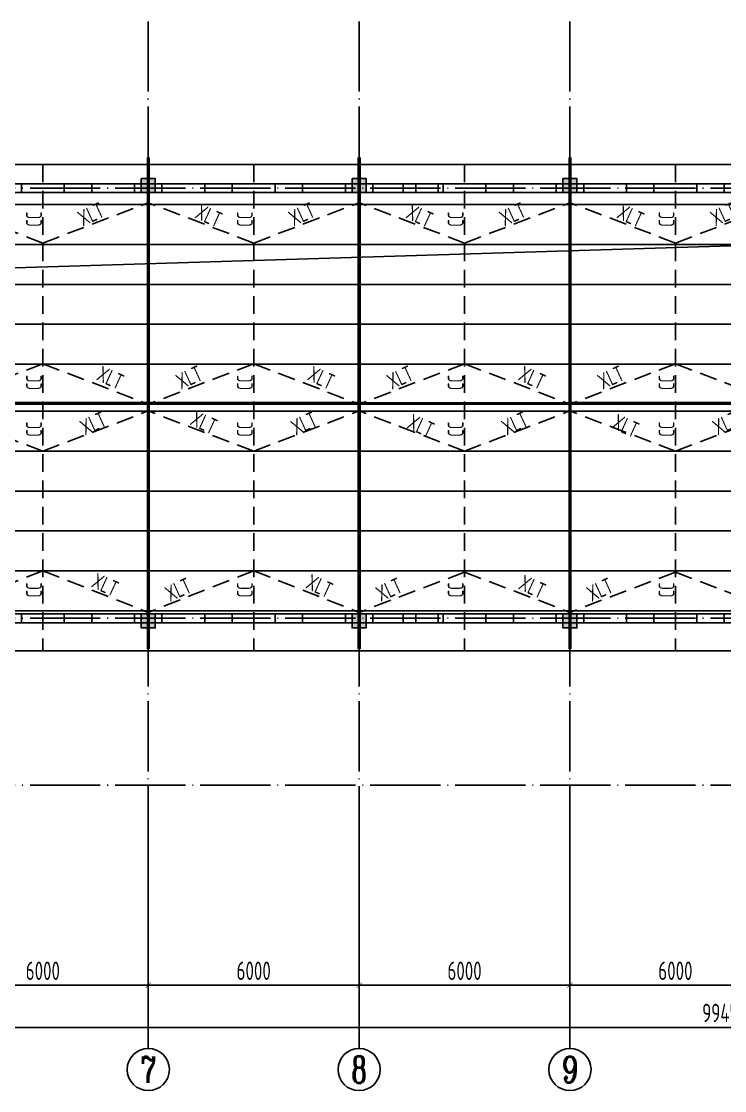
# Model space of a CAD drawing. Extents: x -159214 to 158333, y 7819 to 689505.
# Drawn here: x -120799 to -100789, y 282470 to 312920 of the extents above; entities that cross this region are included whole.
import ezdxf
from ezdxf.enums import TextEntityAlignment as Align

# ---------------------------------------------------------------- set-up
doc = ezdxf.new("R2010")
doc.units = 0
doc.header["$LTSCALE"] = 1000
doc.header["$PDMODE"] = 3
doc.linetypes.add('DASHED', pattern=[0.75, 0.5, -0.25])
doc.linetypes.add('DOTE', pattern=[2.42, 2, -0.2, 0.02, -0.2])
doc.layers.get('0').update_dxf_attribs({"linetype": 'CONTINUOUS'})
doc.layers.get('Defpoints').update_dxf_attribs({"linetype": 'CONTINUOUS'})
for name, color, linetype in [('d-一层结构平面', 4, 'CONTINUOUS'), ('d-檩条布置', 7, 'CONTINUOUS'), ('d-轴线', 7, 'CONTINUOUS'), ('邓-AXIS', 1, 'DOTE'), ('邓-AXIS_DIM', 3, 'CONTINUOUS'), ('邓-AXIS_NUM', 7, 'CONTINUOUS'), ('邓-BEAM_BR', 4, 'DASHED'), ('邓-COLU', 7, 'CONTINUOUS'), ('邓-COLU_HATCH', 8, 'CONTINUOUS'), ('邓-DIM', 3, 'CONTINUOUS'), ('邓-STPM_RBEAM_THICK', 3, 'CONTINUOUS'), ('邓-STPM_SBEAM_THICK', 2, 'CONTINUOUS'), ('邓-STWM_PL_THIN', 2, 'CONTINUOUS'), ('邓-STWM_XLT_TNDSH', 6, 'DASHED'), ('邓-STWM_ZLT_TNDSH', 6, 'DASHED'), ('邓-TEXT', 7, 'CONTINUOUS'), ('邓-WALL_BR', 2, 'CONTINUOUS')]:
    doc.layers.add(name, color=color, linetype=linetype)
doc.styles.add('TSSD_Axis', font='complex.shx', dxfattribs={"width": 0.7, "bigfont": 'hztxt.shx'})
doc.styles.add('TSSD_Dimension', font='tssdeng.shx', dxfattribs={"width": 0.7, "bigfont": 'Hztxt.shx'})
doc.styles.add('TSSD_Label', font='tssdeng.shx', dxfattribs={"width": 0.7, "bigfont": 'Hztxt.shx'})
doc.dimstyles.new('TSSD_150_150', dxfattribs={"dimtxt": 525, "dimasz": 150, "dimexe": 150, "dimexo": 375, "dimgap": 150, "dimtad": 1, "dimdec": 0, "dimzin": 0, "dimdsep": 46, "dimtxsty": 'TSSD_Dimension', "dimblk": 'ARCHTICK', "dimblk1": 'ARCHTICK', "dimblk2": 'ARCHTICK', "dimcen": 0, "dimdle": 150, "dimclrt": 7, "dimadec": 0, "dimazin": 0, "dimtfac": 1, "dimtdec": 0, "dimtix": 1, "dimtmove": 2, "dimatfit": 3, "dimfxl": 1, "dimtolj": 1, "dimtzin": 0, "dimarcsym": 0})

# ---------------------------------------------------------------- blocks, each defined once
blk = doc.blocks.new('_ArchTick')
at = {"color": 0, "linetype": 'ByBlock', "const_width": 0.1}
blk.add_lwpolyline([(-0.53, -0.53), (0.53, 0.53)], dxfattribs=at)
blk = doc.blocks.new('*D138')
at = {"layer": 'Defpoints', "color": 0}
for p in [(45325, -18500), (51325, -18500), (51325, -22700)]:
    blk.add_point(p, dxfattribs=at)
at = {"layer": '邓-AXIS_DIM', "color": 0, "lineweight": -2}
for p, q in [((45325, -18875), (45325, -22850)), ((51325, -18875), (51325, -22850)), ((45175, -22700), (51475, -22700))]:
    blk.add_line(p, q, dxfattribs=at)
at = {"layer": '邓-AXIS_DIM', "color": 0, "lineweight": -2, "xscale": 150, "yscale": 150, "zscale": 150, "rotation": 180}
blk.add_blockref('_ArchTick', (45325, -22700), dxfattribs=at)
at = {"layer": '邓-AXIS_DIM', "color": 0, "lineweight": -2, "xscale": 150, "yscale": 150, "zscale": 150}
blk.add_blockref('_ArchTick', (51325, -22700), dxfattribs=at)
at = {"layer": '邓-AXIS_DIM', "color": 7, "insert": (48325, -22287.5), "char_height": 525, "attachment_point": 5, "style": 'TSSD_Dimension'}
blk.add_mtext('\\A1;6000', dxfattribs=at)
blk = doc.blocks.new('*D147')
at = {"layer": 'Defpoints', "color": 0}
for p in [(0, -18500), (99450, -18500), (99450, -23900)]:
    blk.add_point(p, dxfattribs=at)
at = {"layer": '邓-AXIS_DIM', "color": 0, "lineweight": -2}
for p, q in [((0, -18875), (0, -24050)), ((99450, -18875), (99450, -24050)), ((-150, -23900), (99600, -23900))]:
    blk.add_line(p, q, dxfattribs=at)
at = {"layer": '邓-AXIS_DIM', "color": 0, "lineweight": -2, "xscale": 150, "yscale": 150, "zscale": 150, "rotation": 180}
blk.add_blockref('_ArchTick', (0, -23900), dxfattribs=at)
at = {"layer": '邓-AXIS_DIM', "color": 0, "lineweight": -2, "xscale": 150, "yscale": 150, "zscale": 150}
blk.add_blockref('_ArchTick', (99450, -23900), dxfattribs=at)
at = {"layer": '邓-AXIS_DIM', "color": 7, "insert": (49725, -23487.5), "char_height": 525, "attachment_point": 5, "style": 'TSSD_Dimension'}
blk.add_mtext('\\A1;99450', dxfattribs=at)
blk = doc.blocks.new('ts_axno')
at = {"color": 0, "linetype": 'ByBlock', "lineweight": -2}
blk.add_circle((0, 0), 0.5, dxfattribs=at)
at = {"color": 0, "linetype": 'ByBlock', "lineweight": -2, "style": 'TSSD_Axis', "width": 0.7}
blk.add_attdef('A', text='', height=0.6, dxfattribs=at).set_placement((0, 0), align=Align.MIDDLE_CENTER)
blk = doc.blocks.new('*D157')
at = {"layer": 'Defpoints', "color": 0}
for p in [(27325, -18500), (33325, -18500), (33325, -22700)]:
    blk.add_point(p, dxfattribs=at)
at = {"layer": '邓-AXIS_DIM', "color": 0, "lineweight": -2}
for p, q in [((27325, -18875), (27325, -22850)), ((33325, -18875), (33325, -22850)), ((27175, -22700), (33475, -22700))]:
    blk.add_line(p, q, dxfattribs=at)
at = {"layer": '邓-AXIS_DIM', "color": 0, "lineweight": -2, "xscale": 150, "yscale": 150, "zscale": 150, "rotation": 180}
blk.add_blockref('_ArchTick', (27325, -22700), dxfattribs=at)
at = {"layer": '邓-AXIS_DIM', "color": 0, "lineweight": -2, "xscale": 150, "yscale": 150, "zscale": 150}
blk.add_blockref('_ArchTick', (33325, -22700), dxfattribs=at)
at = {"layer": '邓-AXIS_DIM', "color": 7, "insert": (30325, -22287.5), "char_height": 525, "attachment_point": 5, "style": 'TSSD_Dimension'}
blk.add_mtext('\\A1;6000', dxfattribs=at)
blk = doc.blocks.new('*D158')
at = {"layer": 'Defpoints', "color": 0}
for p in [(33325, -18500), (39325, -18500), (39325, -22700)]:
    blk.add_point(p, dxfattribs=at)
at = {"layer": '邓-AXIS_DIM', "color": 0, "lineweight": -2}
for p, q in [((33325, -18875), (33325, -22850)), ((39325, -18875), (39325, -22850)), ((33175, -22700), (39475, -22700))]:
    blk.add_line(p, q, dxfattribs=at)
at = {"layer": '邓-AXIS_DIM', "color": 0, "lineweight": -2, "xscale": 150, "yscale": 150, "zscale": 150, "rotation": 180}
blk.add_blockref('_ArchTick', (33325, -22700), dxfattribs=at)
at = {"layer": '邓-AXIS_DIM', "color": 0, "lineweight": -2, "xscale": 150, "yscale": 150, "zscale": 150}
blk.add_blockref('_ArchTick', (39325, -22700), dxfattribs=at)
at = {"layer": '邓-AXIS_DIM', "color": 7, "insert": (36325, -22287.5), "char_height": 525, "attachment_point": 5, "style": 'TSSD_Dimension'}
blk.add_mtext('\\A1;6000', dxfattribs=at)
blk = doc.blocks.new('*D159')
at = {"layer": 'Defpoints', "color": 0}
for p in [(39325, -18500), (45325, -18500), (45325, -22700)]:
    blk.add_point(p, dxfattribs=at)
at = {"layer": '邓-AXIS_DIM', "color": 0, "lineweight": -2}
for p, q in [((39325, -18875), (39325, -22850)), ((45325, -18875), (45325, -22850)), ((39175, -22700), (45475, -22700))]:
    blk.add_line(p, q, dxfattribs=at)
at = {"layer": '邓-AXIS_DIM', "color": 0, "lineweight": -2, "xscale": 150, "yscale": 150, "zscale": 150, "rotation": 180}
blk.add_blockref('_ArchTick', (39325, -22700), dxfattribs=at)
at = {"layer": '邓-AXIS_DIM', "color": 0, "lineweight": -2, "xscale": 150, "yscale": 150, "zscale": 150}
blk.add_blockref('_ArchTick', (45325, -22700), dxfattribs=at)
at = {"layer": '邓-AXIS_DIM', "color": 7, "insert": (42325, -22287.5), "char_height": 525, "attachment_point": 5, "style": 'TSSD_Dimension'}
blk.add_mtext('\\A1;6000', dxfattribs=at)
blk = doc.blocks.new('Ts_Dk')
at = {"color": 0, "linetype": 'DASHED'}
for p, q in [((0.5, 0.5), (-0.5, 0.5)), ((-0.5, -0.5), (0.5, -0.5))]:
    blk.add_line(p, q, dxfattribs=at)
at = {"color": 0, "linetype": 'ByBlock'}
for p, q in [((-0.5, 0.5), (-0.5, -0.5)), ((0.5, -0.5), (0.5, 0.5))]:
    blk.add_line(p, q, dxfattribs=at)
at = {"color": 0, "linetype": 'ByBlock', "width": 0.7}
blk.add_attdef('DK', text='', height=0.01, dxfattribs=at).set_placement((0, 1.5), align=Align.BOTTOM_CENTER)
blk = doc.blocks.new('蛋种鸡舍一层结构')
at = {"layer": '邓-COLU_HATCH'}
for points in [[(33125, 275), (33525, 275), (33525, -125), (33125, -125)], [(39125, 275), (39525, 275), (39525, -125), (39125, -125)], [(45125, 275), (45525, 275), (45525, -125), (45125, -125)], [(33125, -12125), (33525, -12125), (33525, -12525), (33125, -12525)], [(39125, -12125), (39525, -12125), (39525, -12525), (39125, -12525)], [(45125, -12125), (45525, -12125), (45525, -12525), (45125, -12525)]]:
    blk.add_hatch(color=256, dxfattribs=at).paths.add_polyline_path(points)
at = {"layer": '邓-COLU'}
for points in [[(33125, 275), (33525, 275), (33525, -125), (33125, -125)], [(39125, 275), (39525, 275), (39525, -125), (39125, -125)], [(45125, 275), (45525, 275), (45525, -125), (45125, -125)], [(33125, -12125), (33525, -12125), (33525, -12525), (33125, -12525)], [(39125, -12125), (39525, -12125), (39525, -12525), (39125, -12525)], [(45125, -12125), (45525, -12125), (45525, -12525), (45125, -12525)]]:
    blk.add_lwpolyline(points, close=True, dxfattribs=at)
blk = doc.blocks.new('2.9米高墙体')
at = {"layer": '邓-WALL_BR'}
for p, q in [((37575, 115), (21375, 115)), ((37575, 115), (37575, -135)), ((38575, 115), (38575, -135)), ((67575, 115), (38575, 115)), ((37575, -135), (21125, -135)), ((67575, -135), (38575, -135)), ((37575, -12135), (21125, -12135)), ((37575, -12135), (37575, -12385)), ((38575, -12135), (38575, -12385)), ((67575, -12135), (38575, -12135)), ((37575, -12385), (21375, -12385)), ((67575, -12385), (38575, -12385))]:
    blk.add_line(p, q, dxfattribs=at)
at = {"layer": 'd-一层结构平面'}
blk.add_blockref('蛋种鸡舍一层结构', (-3000, -10), dxfattribs=at)
at = {"layer": '邓-BEAM_BR', "xscale": 1000, "yscale": 250.0000000002328, "zscale": 1000}
for p in [(38075, -10), (38075, -12260)]:
    blk.add_blockref('Ts_Dk', p, dxfattribs=at)
blk = doc.blocks.new('4.4标高墙体')
at = {"layer": '邓-TEXT'}
blk.add_lwpolyline([(125, -13875), (3056, -4744), (96325, -1880)], dxfattribs=at)
at = {"layer": '邓-WALL_BR'}
for p, q in [((21375, -1630), (84075, -1630)), ((21375, -1880), (84075, -1880)), ((96325, -13880), (21375, -13880)), ((96575, -14130), (21375, -14130))]:
    blk.add_line(p, q, dxfattribs=at)
at = {"layer": 'd-一层结构平面'}
blk.add_blockref('蛋种鸡舍一层结构', (-3000, -1755), dxfattribs=at)
blk = doc.blocks.new('6.8米墙体')
at = {"layer": '邓-WALL_BR'}
for p, q in [((28935, -1630), (29715, -1630)), ((29715, -1630), (29715, -1880)), ((30935, -1630), (30935, -1880)), ((30935, -1630), (31715, -1630)), ((31715, -1630), (31715, -1880)), ((32935, -1630), (32935, -1880)), ((32935, -1630), (33715, -1630)), ((33715, -1630), (33715, -1880)), ((34935, -1630), (34935, -1880)), ((34935, -1630), (35715, -1630)), ((35715, -1630), (35715, -1880)), ((36935, -1630), (36935, -1880)), ((36935, -1630), (37715, -1630)), ((37715, -1630), (37715, -1880)), ((38935, -1630), (38935, -1880)), ((38935, -1630), (39715, -1630)), ((39715, -1630), (39715, -1880)), ((40935, -1630), (40935, -1880)), ((40935, -1630), (41715, -1630)), ((41715, -1630), (41715, -1880)), ((42935, -1630), (42935, -1880)), ((42935, -1630), (43715, -1630)), ((43715, -1630), (43715, -1880)), ((44935, -1630), (44935, -1880)), ((44935, -1630), (45715, -1630)), ((45715, -1630), (45715, -1880)), ((46935, -1630), (46935, -1880)), ((46935, -1630), (47715, -1630)), ((47715, -1630), (47715, -1880)), ((48935, -1630), (48935, -1880)), ((48935, -1630), (49715, -1630)), ((49715, -1630), (49715, -1880)), ((30935, -1880), (31715, -1880)), ((32935, -1880), (33715, -1880)), ((34935, -1880), (35715, -1880)), ((36935, -1880), (37715, -1880)), ((38935, -1880), (39715, -1880)), ((40935, -1880), (41715, -1880)), ((42935, -1880), (43715, -1880)), ((44935, -1880), (45715, -1880)), ((46935, -1880), (47715, -1880)), ((48935, -1880), (49715, -1880)), ((30935, -13880), (30935, -14130)), ((31715, -13880), (30935, -13880)), ((31715, -13880), (31715, -14130)), ((32935, -13880), (32935, -14130)), ((33715, -13880), (32935, -13880)), ((33715, -13880), (33715, -14130)), ((34935, -13880), (34935, -14130)), ((35715, -13880), (34935, -13880)), ((35715, -13880), (35715, -14130)), ((36935, -13880), (36935, -14130)), ((37715, -13880), (36935, -13880)), ((37715, -13880), (37715, -14130)), ((38935, -13880), (38935, -14130)), ((39715, -13880), (38935, -13880)), ((39715, -13880), (39715, -14130)), ((40935, -13880), (40935, -14130)), ((41715, -13880), (40935, -13880)), ((41715, -13880), (41715, -14130)), ((42935, -13880), (42935, -14130)), ((43715, -13880), (42935, -13880)), ((43715, -13880), (43715, -14130)), ((44935, -13880), (44935, -14130)), ((45715, -13880), (44935, -13880)), ((45715, -13880), (45715, -14130)), ((46935, -13880), (46935, -14130)), ((47715, -13880), (46935, -13880)), ((47715, -13880), (47715, -14130)), ((48935, -13880), (48935, -14130)), ((49715, -13880), (48935, -13880)), ((49715, -13880), (49715, -14130)), ((31715, -14130), (30935, -14130)), ((33715, -14130), (32935, -14130)), ((35715, -14130), (34935, -14130)), ((37715, -14130), (36935, -14130)), ((39715, -14130), (38935, -14130)), ((41715, -14130), (40935, -14130)), ((43715, -14130), (42935, -14130)), ((45715, -14130), (44935, -14130)), ((47715, -14130), (46935, -14130)), ((49715, -14130), (48935, -14130))]:
    blk.add_line(p, q, dxfattribs=at)
at = {"layer": 'd-一层结构平面'}
blk.add_blockref('蛋种鸡舍一层结构', (0, -1755), dxfattribs=at)
at = {"layer": '邓-BEAM_BR', "xscale": 1220, "yscale": 250, "zscale": 1220}
for p in [(30325, -1755), (32325, -1755), (34325, -1755), (36325, -1755), (38325, -1755), (40325, -1755), (42325, -1755), (44325, -1755), (46325, -1755), (48325, -1755), (50325, -1755), (30325, -14005), (32325, -14005), (34325, -14005), (36325, -14005), (38325, -14005), (40325, -14005), (42325, -14005), (44325, -14005), (46325, -14005), (48325, -14005), (50325, -14005)]:
    blk.add_blockref('Ts_Dk', p, dxfattribs=at)
blk = doc.blocks.new('钢梁')
at = {"layer": '邓-STPM_RBEAM_THICK', "const_width": 100, "elevation": 0}
for points in [[(33325, -875), (33325, -14875)], [(39325, -875), (39325, -14875)], [(45325, -875), (45325, -14875)]]:
    blk.add_lwpolyline(points, dxfattribs=at)
at = {"layer": '邓-STPM_SBEAM_THICK', "const_width": 75}
for points in [[(27325, -7872), (33325, -7872)], [(33325, -7872), (39325, -7872)], [(39325, -7872), (45325, -7875)], [(45325, -7872), (51325, -7872)]]:
    blk.add_lwpolyline(points, dxfattribs=at)
blk = doc.blocks.new('檩条')
at = {"layer": '邓-STWM_PL_THIN'}
for p, q in [((-383, 962), (97317, 962)), ((-383, -175), (97317, -175)), ((-383, -1312), (97317, -1312)), ((-383, -2449), (97317, -2449)), ((-383, -3586), (97317, -3586)), ((-383, -4723), (97317, -4723)), ((-383, -5860), (97317, -5860)), ((-383, -6060), (97317, -6060)), ((-383, -7197), (97317, -7197)), ((-383, -8334), (97317, -8334)), ((-383, -9471), (97317, -9471)), ((-383, -10608), (97317, -10608)), ((-383, -11745), (97317, -11745)), ((-383, -12882), (97317, -12882))]:
    blk.add_line(p, q, dxfattribs=at)
at = {"layer": '邓-STWM_XLT_TNDSH'}
for p, q in [((27567, -1272, 0), (24567, -125, 0)), ((27567, -1272, 0), (30567, -125, 0)), ((33567, -1272, 0), (30567, -125, 0)), ((33567, -1272, 0), (36567, -125, 0)), ((39567, -1272, 0), (36567, -125, 0)), ((39567, -1272, 0), (42567, -125, 0)), ((45567, -1272, 0), (42567, -125, 0)), ((45567, -1272, 0), (48567, -125, 0)), ((27567, -4713, 0), (24567, -5860, 0)), ((27567, -4713, 0), (30567, -5860, 0)), ((33567, -4713, 0), (30567, -5860, 0)), ((33567, -4713, 0), (36567, -5860, 0)), ((39567, -4713, 0), (36567, -5860, 0)), ((39567, -4713, 0), (42567, -5860, 0)), ((45567, -4713), (42567, -5860, 0)), ((45567, -4713), (48567, -5860, 0)), ((27567, -7202), (24567, -6055, 0)), ((27567, -7202), (30567, -6055, 0)), ((33567, -7202), (30567, -6055, 0)), ((33567, -7202), (36567, -6055, 0)), ((39567, -7202), (36567, -6055, 0)), ((39567, -7202), (42567, -6055, 0)), ((45567, -7202), (42567, -6055, 0)), ((45567, -7202), (48567, -6055, 0)), ((27567, -10608), (24567, -11790, 0)), ((27567, -10608), (30567, -11790, 0)), ((33567, -10608), (30567, -11790, 0)), ((33567, -10608), (36567, -11790, 0)), ((39567, -10643, 0), (36567, -11790, 0)), ((39567, -10643, 0), (42567, -11790, 0)), ((45567, -10643, 0), (42567, -11790, 0)), ((45567, -10643, 0), (48567, -11790, 0))]:
    blk.add_line(p, q, dxfattribs=at)
at = {"layer": '邓-STWM_ZLT_TNDSH'}
for p, q in [((27567, 962, 0), (27567, -12882, 0)), ((33567, 962, 0), (33567, -12882, 0)), ((39567, 962, 0), (39567, -12882, 0)), ((45567, 962, 0), (45567, -12882, 0))]:
    blk.add_line(p, q, dxfattribs=at)
at = {"layer": '邓-TEXT', "style": 'TSSD_Label', "width": 0.7}
for s, rotation, p in [('XLT', 24.5556, (28702, -806, 0)), ('XLT', 335.4444, (31869, -549, 0)), ('XLT', 24.5556, (34702, -806, 0)), ('XLT', 335.4444, (37869, -549, 0)), ('XLT', 24.5556, (40702, -806, 0)), ('XLT', 335.4444, (43869, -549, 0)), ('XLT', 24.5556, (46702, -806, 0)), ('CC', 90, (27540, -810)), ('CC', 90, (33540, -810, 0)), ('CC', 90, (39540, -810, 0)), ('CC', 90, (45540, -810, 0)), ('XLT', 335.4444, (29066, -5163, 0)), ('XLT', 24.5556, (31498, -5454, 0)), ('XLT', 335.4444, (35066, -5163, 0)), ('XLT', 24.5556, (37498, -5454, 0)), ('XLT', 335.4444, (41066, -5163, 0)), ('XLT', 24.5556, (43498, -5454, 0)), ('CC', 90, (27540, -5460, 0)), ('CC', 90, (33540, -5460, 0)), ('CC', 90, (39540, -5460, 0)), ('CC', 90, (45540, -5460, 0)), ('XLT', 24.5556, (28766, -6763, 0)), ('XLT', 335.4444, (31729, -6436, 0)), ('XLT', 24.5556, (34766, -6763, 0)), ('XLT', 24.5556, (40766, -6763, 0)), ('XLT', 24.5556, (46766, -6763, 0)), ('CC', 90, (27540, -6790, 0)), ('CC', 90, (33540, -6790, 0)), ('XLT', 335.4444, (37902, -6532, 0)), ('CC', 90, (39540, -6790, 0)), ('XLT', 335.4444, (43729, -6532, 0)), ('CC', 90, (45540, -6790, 0)), ('CC', 90, (27540, -11368, 0)), ('XLT', 335.4444, (28920, -11058, 0)), ('XLT', 24.5556, (31184, -11497, 0)), ('CC', 90, (33540, -11368, 0)), ('XLT', 335.4444, (35015, -11094, 0)), ('XLT', 24.5556, (37184, -11497, 0)), ('CC', 90, (39540, -11368, 0)), ('XLT', 335.4444, (41074, -11116, 0)), ('XLT', 24.5556, (43184, -11497, 0)), ('CC', 90, (45540, -11368, 0))]:
    blk.add_text(s, height=450, rotation=rotation, dxfattribs=at).set_placement(p)
blk = doc.blocks.new('模型整体')
at = {"layer": 'd-一层结构平面'}
blk.add_blockref('蛋种鸡舍一层结构', (0, -1750), dxfattribs=at)
at = {"layer": 'd-檩条布置'}
blk.add_blockref('檩条', (2758, -2040), dxfattribs=at)
at = {"layer": '邓-COLU_HATCH'}
blk.add_blockref('钢梁', (0, 0), dxfattribs=at)
at = {"layer": '邓-DIM'}
for name, p in [('6.8米墙体', (0, 5)), ('2.9米高墙体', (3000, -1740)), ('4.4标高墙体', (3000, 5))]:
    blk.add_blockref(name, p, dxfattribs=at)
blk = doc.blocks.new('办公附属轴线')
at = {"layer": '邓-AXIS'}
for p, q in [((33325, 4750, 0), (33325, -18500, 0)), ((39325, 4750, 0), (39325, -18500, 0)), ((45325, 4750, 0), (45325, -18500, 0)), ((-1500, 0), (100950, 0)), ((-1500, -12250), (100950, -12250)), ((-1500, -17000), (100950, -17000))]:
    blk.add_line(p, q, dxfattribs=at)
at = {"layer": '邓-AXIS_NUM'}
for p, q in [((33325, -18500), (33325, -24500)), ((39325, -18500), (39325, -24500)), ((45325, -18500), (45325, -24500))]:
    blk.add_line(p, q, dxfattribs=at)
ref = blk.add_blockref('ts_axno', (33325, -25100), dxfattribs=dict(at, xscale=1200, yscale=1200, zscale=1200))
ref.add_attrib('7', '7', dxfattribs={"height": 750, "style": 'TSSD_Axis', "width": 0.7}).set_placement((33325, -25100), align=Align.MIDDLE_CENTER)
ref = blk.add_blockref('ts_axno', (39325, -25100), dxfattribs=dict(at, xscale=1200, yscale=1200, zscale=1200))
ref.add_attrib('8', '8', dxfattribs={"height": 750, "style": 'TSSD_Axis', "width": 0.7}).set_placement((39325, -25100), align=Align.MIDDLE_CENTER)
ref = blk.add_blockref('ts_axno', (45325, -25100), dxfattribs=dict(at, xscale=1200, yscale=1200, zscale=1200))
ref.add_attrib('9', '9', dxfattribs={"height": 750, "style": 'TSSD_Axis', "width": 0.7}).set_placement((45325, -25100), align=Align.MIDDLE_CENTER)
at = {"layer": '邓-AXIS_DIM'}
for base, p1, p2, picture, middle in [((99450, -23900), (0, -18500), (99450, -18500), '*D147', (49725, -23487.5)), ((33325, -22700), (27325, -18500), (33325, -18500), '*D157', (30325, -22287.5)), ((39325, -22700), (33325, -18500), (39325, -18500), '*D158', (36325, -22287.5)), ((45325, -22700), (39325, -18500), (45325, -18500), '*D159', (42325, -22287.5)), ((51325, -22700), (45325, -18500), (51325, -18500), '*D138', (48325, -22287.5))]:
    dim = blk.add_linear_dim(base=base, p1=p1, p2=p2, angle=180, dimstyle='TSSD_150_150', dxfattribs=at)
    dim.commit()
    dim.dimension.update_dxf_attribs({"geometry": picture, "text_midpoint": middle})

msp = doc.modelspace()

# ---------------------------------------------------------------- block references
at = {"layer": 'd-轴线'}
msp.add_blockref('办公附属轴线', (-150514.1, 308169.7), dxfattribs=at)
at = {"layer": '邓-DIM'}
msp.add_blockref('模型整体', (-150514.1, 309919.7), dxfattribs=at)

doc.saveas('drawing.dxf')
